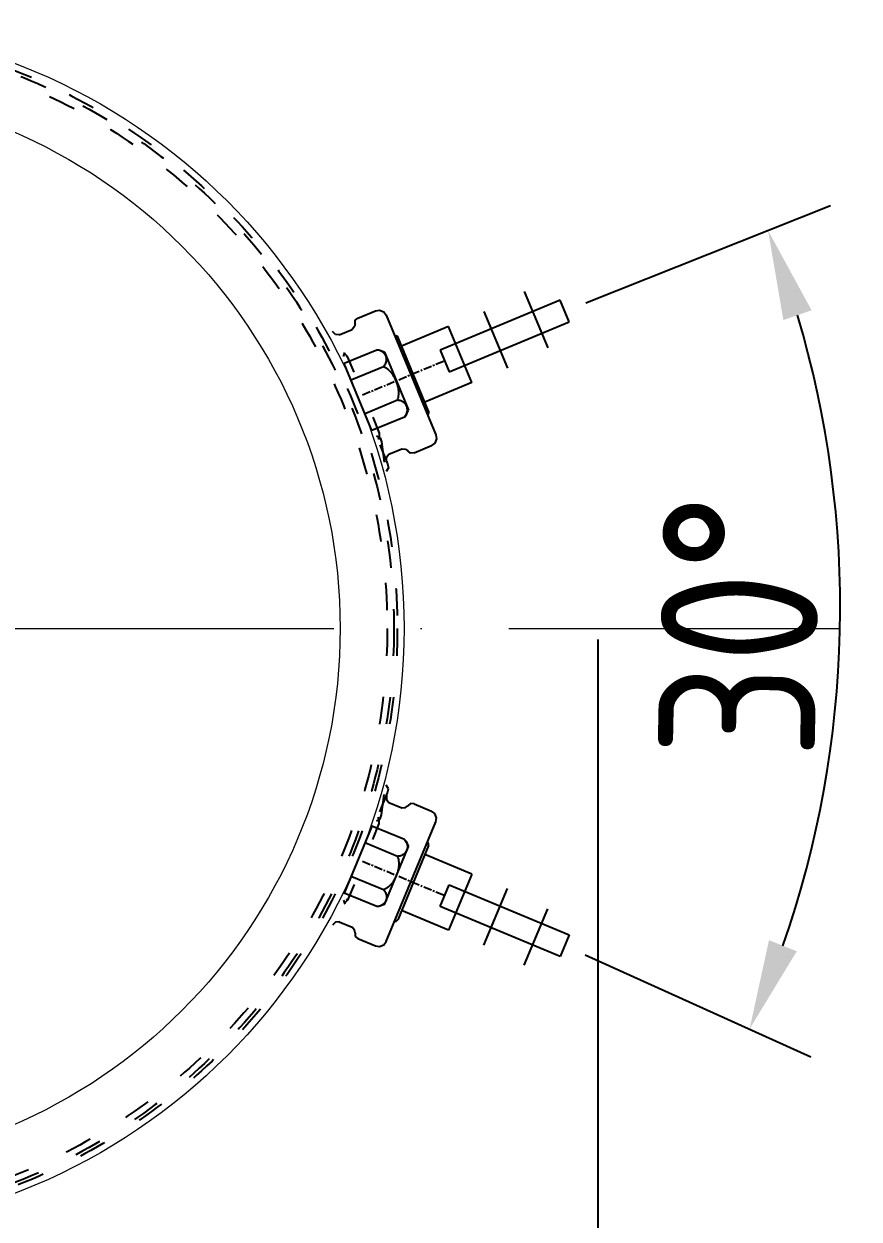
# Model space of a CAD drawing. Header units: millimetres. Extents: x 104833 to 218395, y -330386 to -125668.
# Drawn here: x 106352 to 106724, y -128767 to -128234 of the extents above; entities that cross this region are included whole.
import ezdxf

# ---------------------------------------------------------------- set-up
doc = ezdxf.new("R2010")
doc.units = ezdxf.units.MM
doc.header["$LTSCALE"] = 13
for name, pattern in [('1 实线', [0]), ('ACAD_ISO03W100', [1.18, 0.47, -0.71]), ('ACAD_ISO04W100', [30, 24, -3, 0, -3]), ('CENTER', [50.8, 31.75, -6.35, 6.35, -6.35])]:
    doc.linetypes.add(name, pattern=pattern)
doc.layers.get('0').update_dxf_attribs({"color": 1, "linetype": 'CENTER'})
doc.layers.add('B', color=2, linetype='Continuous')
doc.layers.add('粗实线', color=4, linetype='Continuous')
doc.layers.add('标注、文本', color=3, linetype='Continuous', lineweight=25)
doc.styles.get("Standard").update_dxf_attribs({"font": 'gbenor.shx', "bigfont": 'gbcbig.shx'})
doc.dimstyles.new('1-15', dxfattribs={"dimscale": 20, "dimtxt": 3.5, "dimasz": 2, "dimexe": 1.5, "dimexo": 0.5, "dimgap": 0.5, "dimtad": 1, "dimtoh": 1, "dimdec": 1, "dimdsep": 46, "dimtxsty": 'Standard', "dimcen": 2.5, "dimclrd": 3, "dimclre": 3, "dimclrt": 3, "dimadec": 0, "dimazin": 2, "dimtfac": 1, "dimtdec": 1, "dimtmove": 0, "dimatfit": 2, "dimfxl": 1, "dimarcsym": 0})

# ---------------------------------------------------------------- blocks, each defined once
blk = doc.blocks.new('*D525')
at = {"layer": 'Defpoints', "color": 0, "transparency": 16777216}
for p in [(106607.56, -128498.04), (105882.25, -128544), (106607.56, -129125.57)]:
    blk.add_point(p, dxfattribs=at)
at = {"layer": '标注、文本', "color": 3, "lineweight": -2, "transparency": 16777216}
for p, q in [((106607.56, -128508.04), (106607.56, -129155.57)), ((105882.25, -128554), (105882.25, -129155.57)), ((105922.25, -129125.57), (106567.56, -129125.57))]:
    blk.add_line(p, q, dxfattribs=at)
at = {"layer": '标注、文本', "color": 3, "transparency": 16777216}
for points in [[(105922.25, -129118.9), (105922.25, -129132.24), (105882.25, -129125.57)], [(106567.56, -129118.9), (106567.56, -129132.24), (106607.56, -129125.57)]]:
    blk.add_solid(points, dxfattribs=at)
at = {"layer": '标注、文本', "color": 3, "transparency": 16777216, "insert": (106244.9, -129080.57), "char_height": 70, "attachment_point": 5}
blk.add_mtext('28.54', dxfattribs=at)
blk = doc.blocks.new('*D519')
at = {"layer": 'Defpoints', "color": 0, "transparency": 16777216}
for p in [(106592.87, -128361.69), (106468.79, -128410.96), (106710.1, -128565.27), (106471.13, -128589.58), (106592.87, -128644.56)]:
    blk.add_point(p, dxfattribs=at)
at = {"layer": '标注、文本', "color": 3, "lineweight": -2, "transparency": 16777216}
for p, q in [((106602.17, -128358), (106711.39, -128314.64)), ((106601.99, -128648.67), (106702.61, -128694.12))]:
    blk.add_line(p, q, dxfattribs=at)
blk.add_arc((106259.56, -128494.03), 456.14, 340.7216, 16.6289, dxfattribs=at)
at = {"layer": '标注、文本', "color": 3, "transparency": 16777216}
for points in [[(106690.33, -128365.68), (106702.92, -128361.31), (106683.51, -128325.71)], [(106696.31, -128647.11), (106683.93, -128642.16), (106675.27, -128681.77)]]:
    blk.add_solid(points, dxfattribs=at)
at = {"layer": '标注、文本', "color": 3, "transparency": 16777216, "insert": (106670.62, -128502.23), "char_height": 70, "attachment_point": 5, "rotation": 88.8575}
blk.add_mtext('30%%D', dxfattribs=at)
blk = doc.blocks.new('rqseff')
for p, q in [((90543.1, -141457.87), (90543.15, -141485.15)), ((90523.08, -141459.29), (90523.13, -141486.57)), ((90556.45, -141467.65), (90498.47, -141467.76)), ((90556.47, -141478.14), (90556.45, -141467.65))]:
    blk.add_line(p, q)
at = {"layer": 'B'}
for p, q in [((90457.57, -141453.79), (90458.71, -141452.35)), ((90459.21, -141454.49), (90458.57, -141453.18)), ((90459.01, -141454.93), (90458.82, -141454.23)), ((90459.3, -141462.17), (90459.21, -141454.49)), ((90459.3, -141483.78), (90459.21, -141491.46)), ((90459.3, -141483.78), (90459.21, -141491.46)), ((90457.38, -141496.36), (90457.39, -141505.49)), ((90457.39, -141505.49), (90457.03, -141507.32)), ((90457.39, -141504.4), (90458.12, -141502.57)), ((90458.12, -141502.57), (90459.58, -141501.84)), ((90457.03, -141507.32), (90455.57, -141508.42))]:
    blk.add_line(p, q, dxfattribs=at)
at = {"layer": '粗实线', "ltscale": 2}
for p, q in [((90458.01, -141443.4), (90457.27, -141441.57)), ((90467.87, -141442.29), (90467.14, -141443.38)), ((90467.87, -141442.29), (90468.59, -141440.82)), ((90468.59, -141440.82), (90470.06, -141440.46)), ((90470.06, -141440.45), (90478.46, -141440.44)), ((90478.46, -141440.44), (90480.28, -141440.8)), ((90480.28, -141440.8), (90481.75, -141442.26)), ((90481.75, -141442.26), (90482.12, -141444.09)), ((90459.47, -141444.13), (90458.01, -141443.4)), ((90459.47, -141444.13), (90465.68, -141444.12)), ((90467.14, -141443.38), (90465.68, -141444.12)), ((90482.12, -141444.09), (90482.22, -141501.79)), ((90482.13, -141453.58), (90482.86, -141454.31)), ((90472.32, -141456.82), (90456.6, -141456.82)), ((90456.6, -141489.15), (90456.6, -141456.82)), ((90475.13, -141459.04), (90475.13, -141486.94)), ((90482.86, -141454.31), (90483.23, -141455.04)), ((90483.3, -141490.83), (90483.23, -141455.04)), ((90505.88, -141459.38), (90483.24, -141459.42)), ((90505.93, -141486.41), (90505.88, -141459.38)), ((90472.32, -141464.9), (90456.99, -141464.9)), ((90498.47, -141467.76), (90498.49, -141478.24)), ((90462.44, -141472.97), (90458.79, -141472.98)), ((90463.91, -141472.97), (90463.18, -141472.97)), ((90468.29, -141472.96), (90464.64, -141472.97)), ((90469.75, -141472.96), (90469.02, -141472.96)), ((90474.13, -141472.95), (90470.48, -141472.96)), ((90475.59, -141472.95), (90474.86, -141472.95)), ((90479.98, -141472.94), (90476.33, -141472.95)), ((90481.44, -141472.94), (90480.71, -141472.94)), ((90486.18, -141472.93), (90482.17, -141472.94)), ((90487.65, -141472.93), (90486.92, -141472.93)), ((90492.03, -141472.92), (90488.38, -141472.93)), ((90493.49, -141472.92), (90492.76, -141472.92)), ((90497.88, -141472.91), (90494.22, -141472.92)), ((90498.49, -141478.24), (90556.47, -141478.14)), ((90472.32, -141481.07), (90456.99, -141481.07)), ((90472.32, -141489.15), (90456.6, -141489.15)), ((90483.3, -141490.84), (90482.93, -141491.57)), ((90505.93, -141486.41), (90483.29, -141486.45)), ((90458.59, -141495.45), (90456.24, -141504.28)), ((90457.57, -141492.16), (90458.71, -141493.59)), ((90458.57, -141492.77), (90457.61, -141493.92)), ((90459.21, -141491.46), (90458.57, -141492.77)), ((90458.71, -141493.59), (90458.59, -141495.46)), ((90482.93, -141491.57), (90482.2, -141492.3)), ((90459.58, -141501.84), (90465.79, -141501.82)), ((90465.79, -141501.82), (90467.25, -141502.55)), ((90467.25, -141502.55), (90467.98, -141503.65)), ((90468.71, -141505.11), (90467.98, -141503.65)), ((90470.18, -141505.47), (90468.71, -141505.11)), ((90470.18, -141505.47), (90478.58, -141505.45)), ((90480.4, -141505.08), (90478.58, -141505.45)), ((90481.86, -141503.62), (90480.4, -141505.08)), ((90482.22, -141501.79), (90481.86, -141503.62))]:
    blk.add_line(p, q, dxfattribs=at)
for centre, start, end in [((90468.07, -141465.11), 40.713, 62.8158), ((90468.07, -141480.86), 297.1778, 319.2807)]:
    blk.add_arc(centre, 9.32, start, end, dxfattribs=at)
for points, start_tangent, end_tangent in [([(90473.06, -141457.26), (90472.32, -141456.82)], (-0.82164, 0.570007), (-0.889543, 0.456852)), ([(90472.32, -141464.9), (90473.17, -141464.39), (90473.89, -141463.76), (90474.41, -141463.11), (90474.75, -141462.48), (90474.96, -141461.88), (90475.07, -141461.28), (90475.09, -141460.68), (90475.01, -141460.08), (90474.85, -141459.48), (90474.58, -141458.9), (90474.2, -141458.33), (90473.7, -141457.78), (90473.06, -141457.26)], (0.889593, 0.456753), (-0.82164, 0.570007)), ([(90472.32, -141481.07), (90473.14, -141480.07), (90473.84, -141478.89), (90474.38, -141477.55), (90474.78, -141476.1), (90475.01, -141474.56), (90475.09, -141472.99), (90475.01, -141471.41), (90474.78, -141469.88), (90474.39, -141468.42), (90473.84, -141467.09), (90473.14, -141465.9), (90472.32, -141464.9)], (0.697658, 0.716431), (-0.697579, 0.716508)), ([(90472.32, -141489.15), (90473.07, -141488.7), (90473.71, -141488.18), (90474.22, -141487.62), (90474.59, -141487.04), (90474.86, -141486.45), (90475.02, -141485.83), (90475.09, -141485.18), (90475.04, -141484.47), (90474.83, -141483.7), (90474.45, -141482.92), (90473.89, -141482.21), (90473.18, -141481.59), (90472.32, -141481.07)], (0.889593, 0.456753), (-0.889543, 0.456852))]:
    blk.add_spline(points, degree=3, dxfattribs=dict(at, start_tangent=start_tangent, end_tangent=end_tangent))

msp = doc.modelspace()

# ---------------------------------------------------------------- linework, layer by layer
at = {"color": 7, "linetype": '1 实线', "lineweight": 0}
for radius in [269.5, 241]:
    msp.add_circle((106251.66, -128503.13), radius, dxfattribs=at)
at = {"layer": '标注、文本', "color": 1, "linetype": 'ACAD_ISO04W100', "lineweight": 15}
msp.add_line((105787.71, -128503.13), (106715.61, -128503.13), dxfattribs=at)
at = {"layer": '粗实线', "color": 2, "linetype": 'ACAD_ISO03W100', "ltscale": 2}
for radius in [266.5, 265, 262]:
    msp.add_circle((106251.66, -128503.13), radius, dxfattribs=at)

# ---------------------------------------------------------------- block references
at = {"layer": '标注、文本', "rotation": 22.50000000034577}
msp.add_blockref('rqseff', (-31209.73, -32312.24), dxfattribs=at)
at = {"layer": '标注、文本', "xscale": -1, "rotation": 157.4999999996542}
msp.add_blockref('rqseff', (-31209.73, -224694.01), dxfattribs=at)

# ---------------------------------------------------------------- dimensions: what is measured, and where the dimension line sits
at = {"layer": '标注、文本'}
dim = msp.add_angular_dim_2l(base=(106710.1, -128565.27), line1=((106471.13, -128589.58), (106592.87, -128644.56)), line2=((106468.79, -128410.96), (106592.87, -128361.69)), text='30%%D', dimstyle='1-15', dxfattribs=at)
dim.commit()
dim.dimension.update_dxf_attribs({"geometry": '*D519', "text_midpoint": (106715.61, -128503.13), "dimtype": 162})
dim = msp.add_linear_dim(base=(106607.56, -129125.57), p1=(105882.25, -128544), p2=(106607.56, -128498.04), text='28.54', dimstyle='1-15', dxfattribs=at)
dim.commit()
dim.dimension.update_dxf_attribs({"geometry": '*D525', "text_midpoint": (106244.9, -129080.57)})

doc.saveas('drawing.dxf')
